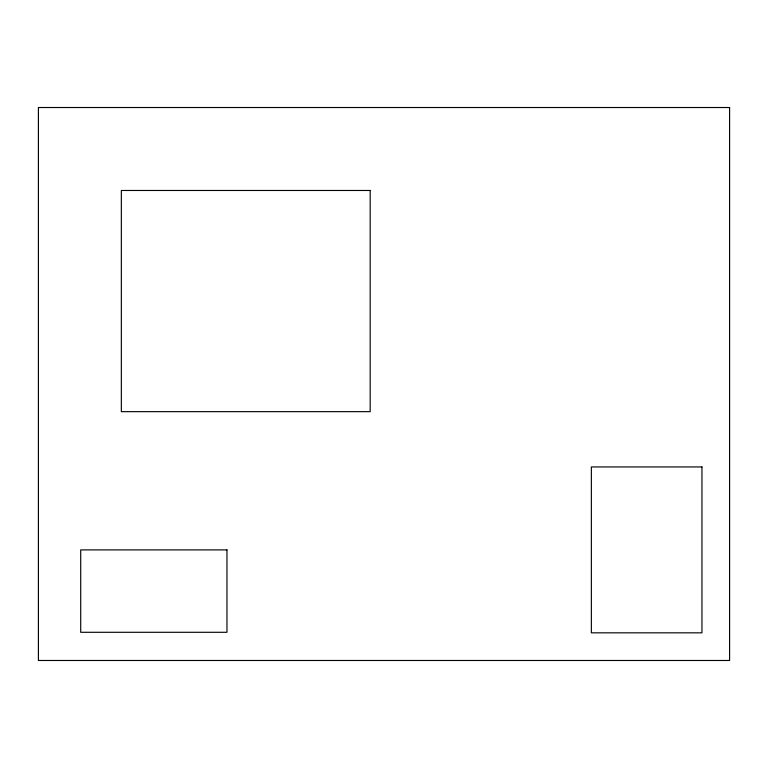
<?xml version="1.0" encoding="UTF-8"?>
<svg xmlns="http://www.w3.org/2000/svg" width="768" height="768" viewBox="0 0 768 768"><rect width="100%" height="100%" fill="white"/><g stroke="black" fill="none" stroke-linecap="round" stroke-linejoin="round"><path stroke-width="1.15" d="M729.6 107.52L38.4 107.52L38.4 660.48L729.6 660.48L729.6 107.52M370.176 190.474L121.344 190.474L121.344 411.658L370.176 411.658L370.176 190.474M701.952 466.944L591.36 466.944L591.36 632.832L701.952 632.832L701.952 466.944M226.963 549.898L80.707 549.898L80.707 632.294L226.963 632.294L226.963 549.898"/></g></svg>
